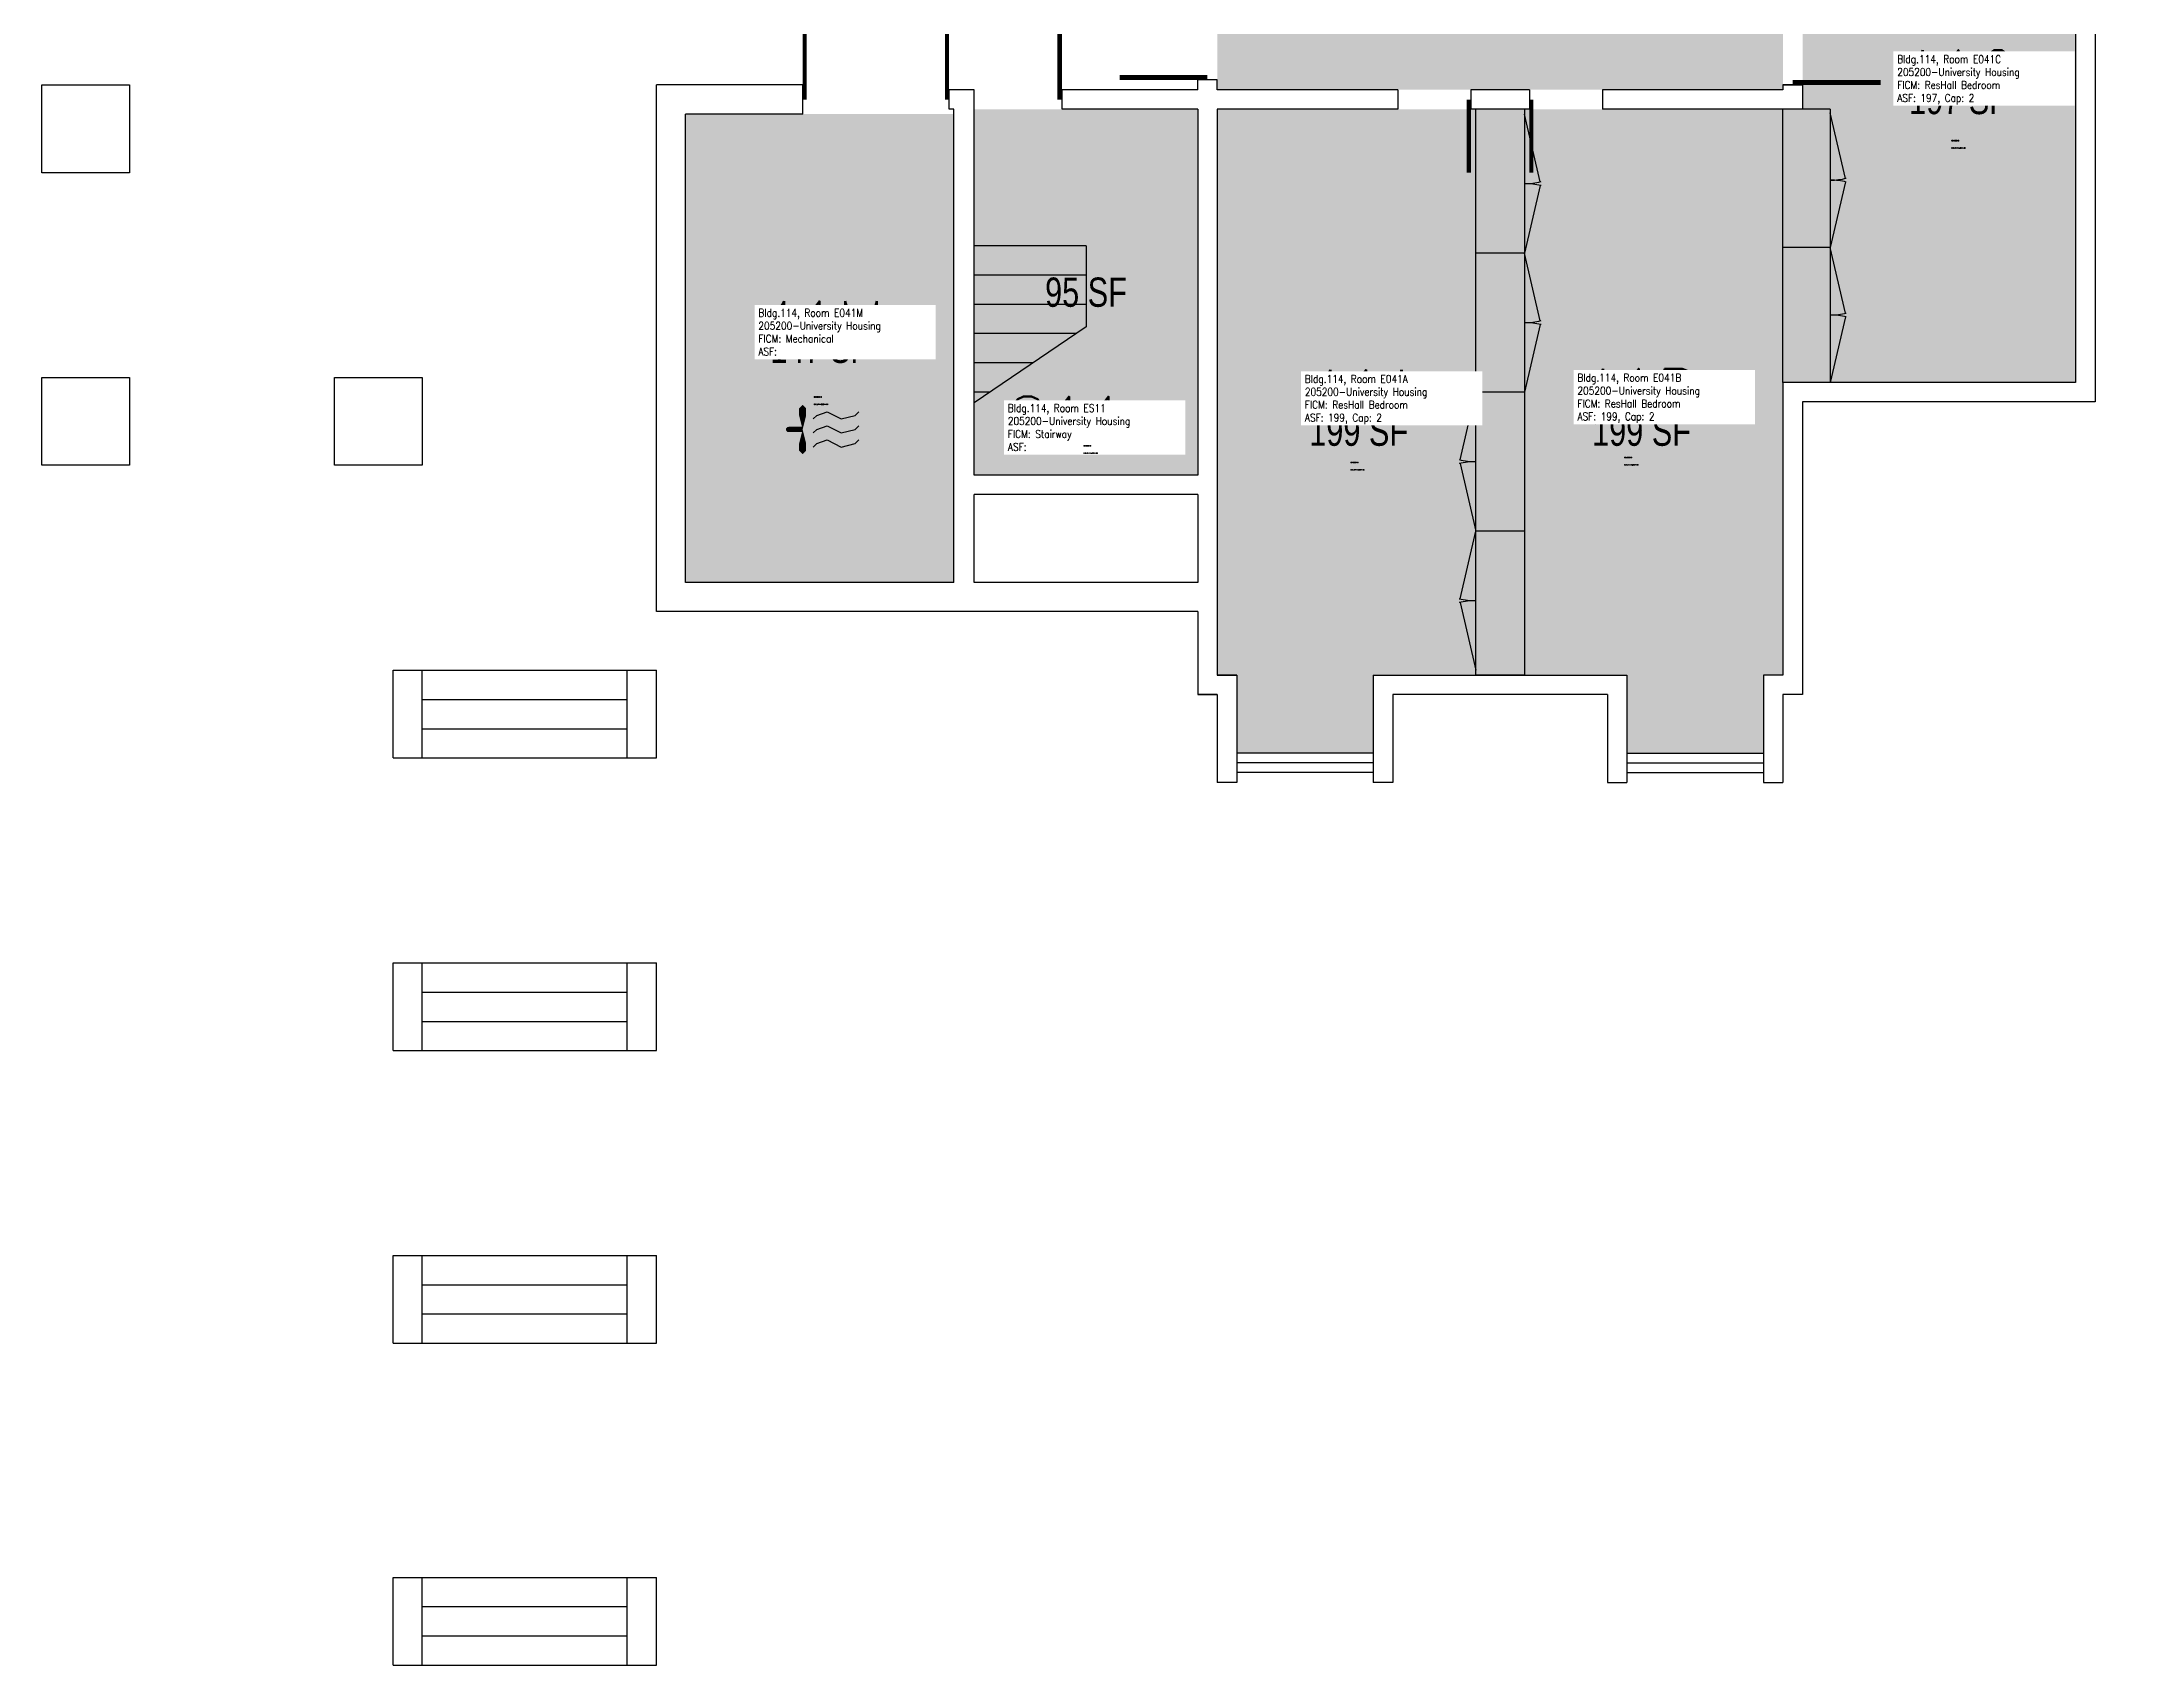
# Model space of a CAD drawing. Header units: inches. Extents: x 0 to 2044, y 0 to 2444.
# Drawn here: x 1174 to 2032, y 1282 to 1948 of the extents above; entities that cross this region are included whole.
import ezdxf
from ezdxf.enums import TextEntityAlignment as Align

# ---------------------------------------------------------------- set-up
doc = ezdxf.new("R2010")
doc.units = ezdxf.units.IN
doc.header["$LTSCALE"] = 10
doc.header["$MEASUREMENT"] = 0
doc.layers.get('0').update_dxf_attribs({"linetype": 'CONTINUOUS'})
for name, color, linetype in [('A-COLS', 5, 'CONTINUOUS'), ('A-DOOR', 2, 'CONTINUOUS'), ('A-FLOR', 3, 'CONTINUOUS'), ('A-GLAZ', 1, 'CONTINUOUS'), ('A-GLAZ-SILL', 2, 'CONTINUOUS'), ('A-IDEN-CNUM', 7, 'CONTINUOUS'), ('A-IDEN-ICON', 4, 'CONTINUOUS'), ('A-IDEN-RNUM', 7, 'CONTINUOUS'), ('A-IDEN-SNUM', 4, 'CONTINUOUS'), ('A-IDEN-VNUM', 4, 'CONTINUOUS'), ('A-SITE', 3, 'CONTINUOUS'), ('A-WALL', 7, 'CONTINUOUS'), ('AREA-TEXT', 3, 'CONTINUOUS'), ('Rooms-Category-Color', 7, 'CONTINUOUS'), ('Rooms-College-Color', 7, 'CONTINUOUS'), ('Rooms-Department-Color', 7, 'CONTINUOUS'), ('Rooms-Division-Color', 7, 'CONTINUOUS'), ('Rooms-Information', 7, 'CONTINUOUS')]:
    doc.layers.add(name, color=color, linetype=linetype)
doc.styles.add('AREA', font='arial.ttf', dxfattribs={"width": 0.75, "height": 24})
doc.styles.add('ROOMSNUMBER', font='txt.shx', dxfattribs={"height": 0.03})
doc.styles.add('ROOMVNUMBER', font='simplex.shx', dxfattribs={"width": 0.85})

# ---------------------------------------------------------------- blocks, each defined once
blk = doc.blocks.new('CPMECH')
at = {"color": 0, "linetype": 'ByBlock'}
for p, q in [((0.005, 0.025), (0.015, 0.035)), ((0.015, 0.035), (0.045, 0.045)), ((0.015, -0.005), (0.045, 0.005)), ((0.045, 0.045), (0.085, 0.025)), ((0.045, 0.005), (0.085, -0.015)), ((0.085, 0.025), (0.125, 0.035)), ((0.125, 0.035), (0.135, 0.045)), ((0.125, -0.005), (0.135, 0.005)), ((0.005, -0.015), (0.015, -0.005)), ((0.005, -0.055), (0.015, -0.045)), ((0.015, -0.045), (0.045, -0.035)), ((0.045, -0.035), (0.085, -0.055)), ((0.085, -0.015), (0.125, -0.005)), ((0.085, -0.055), (0.125, -0.045)), ((0.125, -0.045), (0.135, -0.035))]:
    blk.add_line(p, q, dxfattribs=at)
for points in [[(-0.025, -0.005, 0, 0.02, 0), (-0.025, 0.035, 0.02, 0.02, 0), (-0.025, 0.055, 0.02, 0, 0), (-0.025, 0.065, 0, 0, 0)], [(-0.025, -0.005, 0, 0.02, 0), (-0.025, -0.045, 0.02, 0.02, 0), (-0.025, -0.065, 0.02, 0, 0), (-0.025, -0.075, 0, 0, 0)]]:
    blk.add_lwpolyline(points, format="xyseb", dxfattribs=at)
at = {"color": 0, "linetype": 'ByBlock', "const_width": 0.015}
blk.add_lwpolyline([(-0.025, -0.005), (-0.065, -0.005)], dxfattribs=at)
at = {"color": 0, "linetype": 'ByBlock', "const_width": 0.0075}
blk.add_lwpolyline([(-0.0682, -0.0069, 1), (-0.0618, -0.0031, 1)], format="xyb", close=True, dxfattribs=at)

msp = doc.modelspace()

# ---------------------------------------------------------------- hatches: boundary and pattern name
at = {"layer": 'Rooms-Category-Color', "true_color": 0x728ef3}
for points in [[(2008, 1968), (2032, 1968), (2032, 2032), (2008, 2032), (2008, 2040), (1896, 2040), (1896, 1920), (1888, 1920), (1888, 1808), (2008, 1808)], [(1772, 1920), (1656, 1920), (1656, 1688), (1664, 1688), (1664, 1656), (1720, 1656), (1720, 1688), (1772, 1688)], [(1772, 1920), (1888, 1920), (1888, 1688), (1880, 1688), (1880, 1656), (1824, 1656), (1824, 1688), (1772, 1688)]]:
    msp.add_hatch(color=171, dxfattribs=at).paths.add_polyline_path(points)
at = {"layer": 'Rooms-Category-Color', "true_color": 0xadadad}
for points in [[(1656, 1928), (1656, 1992), (1686, 1992), (1686, 1968), (1694, 1968), (1694, 1992), (1722, 1992), (1722, 1968), (1888, 1968), (1888, 1928)], [(1438, 1918), (1438, 1726), (1548, 1726), (1548, 1918)], [(1648, 1920), (1648, 1770), (1556.36, 1770), (1556.36, 1920)]]:
    msp.add_hatch(color=253, dxfattribs=at).paths.add_polyline_path(points)
at = {"layer": 'Rooms-College-Color', "true_color": 0xadadad}
for points in [[(2008, 1968), (2032, 1968), (2032, 2032), (2008, 2032), (2008, 2040), (1896, 2040), (1896, 1920), (1888, 1920), (1888, 1808), (2008, 1808)], [(1656, 1928), (1656, 1992), (1686, 1992), (1686, 1968), (1694, 1968), (1694, 1992), (1722, 1992), (1722, 1968), (1888, 1968), (1888, 1928)], [(1438, 1918), (1438, 1726), (1548, 1726), (1548, 1918)], [(1648, 1920), (1648, 1770), (1556.36, 1770), (1556.36, 1920)], [(1772, 1920), (1656, 1920), (1656, 1688), (1664, 1688), (1664, 1656), (1720, 1656), (1720, 1688), (1772, 1688)], [(1772, 1920), (1888, 1920), (1888, 1688), (1880, 1688), (1880, 1656), (1824, 1656), (1824, 1688), (1772, 1688)]]:
    msp.add_hatch(color=253, dxfattribs=at).paths.add_polyline_path(points)
at = {"layer": 'Rooms-Department-Color', "true_color": 0x604aed}
for points in [[(2008, 1968), (2032, 1968), (2032, 2032), (2008, 2032), (2008, 2040), (1896, 2040), (1896, 1920), (1888, 1920), (1888, 1808), (2008, 1808)], [(1772, 1920), (1656, 1920), (1656, 1688), (1664, 1688), (1664, 1656), (1720, 1656), (1720, 1688), (1772, 1688)], [(1772, 1920), (1888, 1920), (1888, 1688), (1880, 1688), (1880, 1656), (1824, 1656), (1824, 1688), (1772, 1688)]]:
    msp.add_hatch(color=173, dxfattribs=at).paths.add_polyline_path(points)
at = {"layer": 'Rooms-Department-Color', "true_color": 0xacacac}
for points in [[(1656, 1928), (1656, 1992), (1686, 1992), (1686, 1968), (1694, 1968), (1694, 1992), (1722, 1992), (1722, 1968), (1888, 1968), (1888, 1928)], [(1438, 1918), (1438, 1726), (1548, 1726), (1548, 1918)], [(1648, 1920), (1648, 1770), (1556.36, 1770), (1556.36, 1920)]]:
    msp.add_hatch(color=253, dxfattribs=at).paths.add_polyline_path(points)
at = {"layer": 'Rooms-Division-Color', "true_color": 0x604aed}
for points in [[(2008, 1968), (2032, 1968), (2032, 2032), (2008, 2032), (2008, 2040), (1896, 2040), (1896, 1920), (1888, 1920), (1888, 1808), (2008, 1808)], [(1772, 1920), (1656, 1920), (1656, 1688), (1664, 1688), (1664, 1656), (1720, 1656), (1720, 1688), (1772, 1688)], [(1772, 1920), (1888, 1920), (1888, 1688), (1880, 1688), (1880, 1656), (1824, 1656), (1824, 1688), (1772, 1688)]]:
    msp.add_hatch(color=173, dxfattribs=at).paths.add_polyline_path(points)
at = {"layer": 'Rooms-Division-Color', "true_color": 0xadadad}
for points in [[(1656, 1928), (1656, 1992), (1686, 1992), (1686, 1968), (1694, 1968), (1694, 1992), (1722, 1992), (1722, 1968), (1888, 1968), (1888, 1928)], [(1438, 1918), (1438, 1726), (1548, 1726), (1548, 1918)], [(1648, 1920), (1648, 1770), (1556.36, 1770), (1556.36, 1920)]]:
    msp.add_hatch(color=253, dxfattribs=at).paths.add_polyline_path(points)

# ---------------------------------------------------------------- linework, layer by layer
at = {"layer": 'A-COLS'}
for points in [[(1174, 1894), (1174, 1930), (1210, 1930), (1210, 1894)], [(1174, 1774), (1174, 1810), (1210, 1810), (1210, 1774)], [(1294, 1774), (1294, 1810), (1330, 1810), (1330, 1774)]]:
    msp.add_lwpolyline(points, close=True, dxfattribs=at)
at = {"layer": 'A-DOOR'}
for points in [[(1652, 1933, 2, 2, 0), (1616, 1933, 0, 0, -0.414214), (1652, 1968, 0, 0, -0.814237)], [(1892, 1931, 2, 2, 0), (1928, 1931, 0, 0, 0.414214), (1892, 1966, 0, 0, 0.814237)], [(1591.36, 1924, 2, 2, 0), (1591.36, 1960, 0, 0, 0.414214), (1556.36, 1924, 0, 0, 0.814237)], [(1486.83, 1924, 1.67, 1.67, 0), (1486.83, 1954, 0, 0, -0.414214), (1516, 1924, 0, 0, -0.814237)], [(1545.17, 1924, 1.67, 1.67, 0), (1545.17, 1954, 0, 0, 0.414214), (1516, 1924, 0, 0, 0.814237)], [(1759.17, 1924, 1.67, 1.67, 0), (1759.17, 1894, 0, 0, -0.414214), (1730, 1924, 0, 0, -0.814237)], [(1784.83, 1924, 1.67, 1.67, 0), (1784.83, 1894, 0, 0, 0.414214), (1814, 1924, 0, 0, 0.814237)]]:
    msp.add_lwpolyline(points, format="xyseb", dxfattribs=at)
at = {"layer": 'A-FLOR'}
for p, q in [((1782, 1920), (1762, 1920)), ((1762, 1804), (1762, 1920)), ((1782, 1920), (1782, 1861)), ((1788.41, 1890.23), (1782, 1918)), ((1782, 1918), (1782, 1861)), ((1907.4, 1920), (1888, 1920)), ((1888, 1808), (1888, 1920)), ((1907.4, 1920), (1907.4, 1863.29)), ((1913.62, 1891.64), (1907.4, 1918.58)), ((1907.4, 1918.58), (1907.4, 1863.29)), ((1788.41, 1888.77), (1782, 1861)), ((1913.62, 1890.23), (1907.4, 1863.29)), ((1602.18, 1864), (1556.36, 1864)), ((1602.18, 1864), (1602.18, 1830.77)), ((1907.4, 1863.29), (1888, 1863.29)), ((1913.62, 1836.35), (1907.4, 1863.29)), ((1907.4, 1863.29), (1907.4, 1808)), ((1782, 1861), (1762, 1861)), ((1788.41, 1833.23), (1782, 1861)), ((1782, 1861), (1782, 1804)), ((1602.18, 1852), (1556.36, 1852)), ((1602.18, 1840), (1556.36, 1840)), ((1602.18, 1830.77), (1556.36, 1799.67)), ((1598.09, 1828), (1556.36, 1828)), ((1788.41, 1831.77), (1782, 1804)), ((1913.62, 1834.94), (1907.4, 1808)), ((1580.42, 1816), (1556.36, 1816)), ((1562.74, 1804), (1556.36, 1804)), ((1755.59, 1776.23), (1762, 1804)), ((1782, 1804), (1762, 1804)), ((1762, 1688), (1762, 1804)), ((1782, 1804), (1782, 1688)), ((1907.4, 1808), (1888, 1808)), ((1755.59, 1774.77), (1762, 1747)), ((1755.59, 1719.23), (1762, 1747)), ((1782, 1747), (1762, 1747)), ((1755.59, 1717.77), (1762, 1690)), ((1782, 1688), (1762, 1688))]:
    msp.add_line(p, q, dxfattribs=at)
for centre, radius, start, end in [((1782, 1918), 28.5, 270, 283.7374), ((1782, 1861), 28.5, 76.2626, 90), ((1907.4, 1918.58), 27.64, 270, 283.7374), ((1907.4, 1863.29), 27.64, 76.2626, 90), ((1907.4, 1863.29), 27.64, 270, 283.7374), ((1782, 1861), 28.5, 270, 283.7374), ((1782, 1804), 28.5, 76.2626, 90), ((1907.4, 1808), 27.64, 76.2626, 90), ((1762, 1804), 28.5, 256.2626, 270), ((1762, 1747), 28.5, 90, 103.7374), ((1762, 1747), 28.5, 256.2626, 270), ((1762, 1690), 28.5, 90, 103.7374)]:
    msp.add_arc(centre, radius, start, end, dxfattribs=at)
at = {"layer": 'A-GLAZ'}
for p, q in [((1720, 1652), (1664, 1652)), ((1824, 1652), (1880, 1652))]:
    msp.add_line(p, q, dxfattribs=at)
at = {"layer": 'A-GLAZ-SILL'}
for p, q in [((1720, 1656), (1664, 1656)), ((1824, 1656), (1880, 1656)), ((1720, 1648), (1664, 1648)), ((1824, 1648), (1880, 1648))]:
    msp.add_line(p, q, dxfattribs=at)
at = {"layer": 'A-SITE'}
for p, q in [((1318, 1690), (1330, 1690)), ((1318, 1654), (1318, 1690)), ((1330, 1654), (1330, 1690)), ((1330, 1690), (1414, 1690)), ((1414, 1654), (1414, 1690)), ((1414, 1690), (1426, 1690)), ((1426, 1654), (1426, 1690)), ((1330, 1678), (1414, 1678)), ((1330, 1666), (1414, 1666)), ((1318, 1654), (1330, 1654)), ((1330, 1654), (1414, 1654)), ((1414, 1654), (1426, 1654)), ((1318, 1570), (1330, 1570)), ((1318, 1534), (1318, 1570)), ((1330, 1534), (1330, 1570)), ((1330, 1570), (1414, 1570)), ((1414, 1534), (1414, 1570)), ((1414, 1570), (1426, 1570)), ((1426, 1534), (1426, 1570)), ((1330, 1558), (1414, 1558)), ((1330, 1546), (1414, 1546)), ((1318, 1534), (1330, 1534)), ((1330, 1534), (1414, 1534)), ((1414, 1534), (1426, 1534)), ((1318, 1450), (1330, 1450)), ((1318, 1414), (1318, 1450)), ((1330, 1414), (1330, 1450)), ((1330, 1450), (1414, 1450)), ((1414, 1414), (1414, 1450)), ((1414, 1450), (1426, 1450)), ((1426, 1414), (1426, 1450)), ((1330, 1438), (1414, 1438)), ((1330, 1426), (1414, 1426)), ((1318, 1414), (1330, 1414)), ((1330, 1414), (1414, 1414)), ((1414, 1414), (1426, 1414)), ((1318, 1318), (1330, 1318)), ((1318, 1282), (1318, 1318)), ((1330, 1282), (1330, 1318)), ((1330, 1318), (1414, 1318)), ((1414, 1282), (1414, 1318)), ((1414, 1318), (1426, 1318)), ((1426, 1282), (1426, 1318)), ((1330, 1306), (1414, 1306)), ((1330, 1294), (1414, 1294)), ((1318, 1282), (1330, 1282)), ((1330, 1282), (1414, 1282)), ((1414, 1282), (1426, 1282))]:
    msp.add_line(p, q, dxfattribs=at)
at = {"layer": 'A-WALL'}
for p, q in [((2008, 1968), (2008, 1808)), ((2016, 1960), (2016, 1800)), ((1648, 1928), (1648, 1932)), ((1656, 1932), (1648, 1932)), ((1656, 1932), (1648, 1932)), ((1656, 1928), (1656, 1932)), ((1426, 1714), (1426, 1930)), ((1486, 1930), (1426, 1930)), ((1486, 1918), (1486, 1930)), ((1486, 1918), (1486, 1929.83)), ((1546, 1920), (1546, 1928)), ((1548, 1928), (1546, 1928)), ((1546, 1920), (1546, 1928)), ((1556.36, 1928), (1548, 1928)), ((1556.36, 1770), (1556.36, 1928)), ((1648, 1928), (1592.36, 1928)), ((1592.36, 1920), (1592.36, 1928)), ((1730, 1928), (1656, 1928)), ((1730, 1928), (1730, 1920)), ((1730, 1928), (1730, 1920)), ((1760, 1928), (1760, 1920)), ((1784, 1928), (1760, 1928)), ((1760, 1928), (1760, 1920)), ((1784, 1928), (1784, 1920)), ((1784, 1928), (1784, 1920)), ((1888, 1928), (1814, 1928)), ((1814, 1928), (1814, 1920)), ((1814, 1928), (1814, 1920)), ((1896, 1930), (1888, 1930)), ((1888, 1930), (1888, 1928)), ((1888, 1930), (1896, 1930)), ((1896, 1930), (1896, 1928)), ((1896, 1928), (1896, 1920)), ((1438, 1726), (1438, 1918)), ((1486, 1918), (1438, 1918)), ((1548, 1920), (1546, 1920)), ((1548, 1726), (1548, 1920)), ((1648, 1920), (1592.36, 1920)), ((1648, 1920), (1648, 1770)), ((1730, 1920), (1656, 1920)), ((1656, 1920), (1656, 1688)), ((1784, 1920), (1760, 1920)), ((1896, 1920), (1814, 1920)), ((1888, 1808), (1888, 1688)), ((2008, 1808), (1888, 1808)), ((1888, 1808), (1888, 1688)), ((1896, 1800), (1896, 1680)), ((2016, 1800), (1896, 1800)), ((1896, 1800), (1896, 1680)), ((1648, 1770), (1556.36, 1770)), ((1556.36, 1726), (1556.36, 1762)), ((1648, 1762), (1556.36, 1762)), ((1648, 1762), (1648, 1726)), ((1548, 1726), (1438, 1726)), ((1648, 1726), (1556.36, 1726)), ((1648, 1714), (1426, 1714)), ((1648, 1714), (1648, 1680)), ((1656, 1688), (1664, 1688)), ((1664, 1688), (1656, 1688)), ((1656, 1688), (1664, 1688)), ((1664, 1688), (1664, 1644)), ((1720, 1688), (1720, 1644)), ((1720, 1688), (1824, 1688)), ((1824, 1688), (1824, 1644)), ((1888, 1688), (1880, 1688)), ((1880, 1688), (1880, 1644)), ((1648, 1680), (1656, 1680)), ((1656, 1680), (1648, 1680)), ((1648, 1680), (1656, 1680)), ((1656, 1680), (1656, 1644)), ((1728, 1680), (1728, 1644)), ((1816, 1680), (1728, 1680)), ((1816, 1680), (1816, 1644)), ((1896, 1680), (1888, 1680)), ((1888, 1680), (1888, 1644)), ((1664, 1644), (1656, 1644)), ((1728, 1644), (1720, 1644)), ((1816, 1644), (1824, 1644)), ((1880, 1644), (1888, 1644))]:
    msp.add_line(p, q, dxfattribs=at)

# ---------------------------------------------------------------- block references
at = {"layer": 'A-IDEN-ICON', "xscale": 144, "yscale": 144, "zscale": 144}
msp.add_blockref('CPMECH', (1489.58, 1789.42), dxfattribs=at)

# ---------------------------------------------------------------- texts
at = {"layer": 'A-IDEN-CNUM', "style": 'ROOMSNUMBER'}
for s, p in [('CAD #114-E_0041-0C', (1957.11, 1903.95)), ('CAD #114-E_0041-0M', (1490.68, 1798.82)), ('CAD #114-E_S101-00', (1601.2, 1778.82)), ('CAD #114-E_0041-0A', (1710.75, 1771.98)), ('CAD #114-E_0041-0B', (1822.93, 1774))]:
    msp.add_text(s, height=0.36, dxfattribs=at).set_placement(p)
at = {"layer": 'A-IDEN-RNUM', "style": 'ROOMSNUMBER'}
for s, p in [('0041-C0', (1957.11, 1906.95)), ('0041-M0', (1490.68, 1801.82)), ('0S11-00', (1601.2, 1781.82)), ('0041-B0', (1822.93, 1777)), ('0041-A0', (1710.75, 1774.98))]:
    msp.add_text(s, height=0.36, dxfattribs=at).set_placement(p)
at = {"layer": 'A-IDEN-SNUM', "style": 'ROOMSNUMBER'}
for s, p in [('1140E041C0', (1957.11, 1906.95)), ('1140E041M0', (1490.68, 1801.82)), ('1140ES1100', (1601.2, 1781.82)), ('1140E041B0', (1822.93, 1777)), ('1140E041A0', (1710.75, 1774.98))]:
    msp.add_text(s, height=0.36, dxfattribs=at).set_placement(p)
at = {"layer": 'A-IDEN-VNUM', "style": 'ROOMVNUMBER', "width": 0.85}
for s, p in [('41C', (1934.85, 1922)), ('41M', (1467.84, 1819.05)), ('41A', (1691.93, 1790.89)), ('41B', (1803.72, 1791.38)), ('S11', (1570.13, 1779.97))]:
    msp.add_text(s, height=22.238, dxfattribs=at).set_placement(p)
at = {"layer": 'AREA-TEXT', "style": 'AREA', "width": 0.75}
for s, p in [('197 SF', (1960, 1924)), ('95 SF', (1602.18, 1845)), ('147 SF', (1493, 1822)), ('199 SF', (1714, 1788)), ('199 SF', (1830, 1788))]:
    msp.add_text(s, height=12, dxfattribs=at).set_placement(p, align=Align.MIDDLE_CENTER)

# ---------------------------------------------------------------- next in the draw order: texts
at = {"layer": 'Rooms-Information', "char_height": 3.1768, "width": 71.1604, "attachment_point": 7, "style": 'ROOMVNUMBER', "bg_fill": 3, "box_fill_scale": 1.5, "bg_fill_color": 256, "bg_fill_true_color": 13158600, "bg_fill_transparency": 0}
for s, insert in [('Bldg.114, Room E041C^M^J205200-University Housing^M^JFICM: ResHall Bedroom^M^JASF: 197, Cap: 2', (1934.85, 1922)), ('Bldg.114, Room E041M^M^J205200-University Housing^M^JFICM: Mechanical^M^JASF: ', (1467.84, 1819.05)), ('Bldg.114, Room E041A^M^J205200-University Housing^M^JFICM: ResHall Bedroom^M^JASF: 199, Cap: 2', (1691.93, 1790.89)), ('Bldg.114, Room E041B^M^J205200-University Housing^M^JFICM: ResHall Bedroom^M^JASF: 199, Cap: 2', (1803.72, 1791.38)), ('Bldg.114, Room ES11^M^J205200-University Housing^M^JFICM: Stairway^M^JASF: ', (1570.13, 1779.97))]:
    msp.add_mtext(s, dxfattribs=dict(at, insert=insert))

doc.saveas('drawing.dxf')
